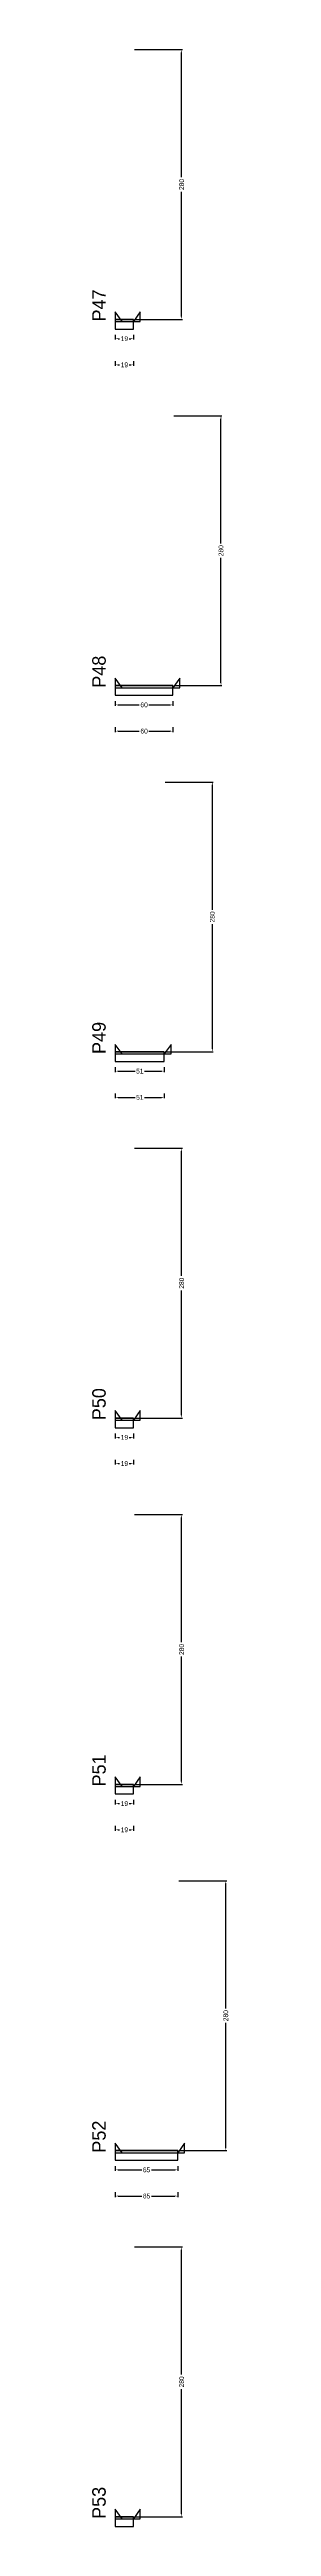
# Model space of a CAD drawing. Header units: centimetres. Extents: x -8500 to 4118, y -39526 to 295.
# Drawn here: x 3976 to 4118, y -19768 to -17198 of the extents above; entities that cross this region are included whole.
import ezdxf

# ---------------------------------------------------------------- set-up
doc = ezdxf.new("R2010")
doc.units = ezdxf.units.CM
for name, color, linetype in [('NOMENCLATURA', 7, 'Continuous'), ('SARR_2.2x10', 60, 'Continuous'), ('SARR_2.2x7', 40, 'Continuous')]:
    doc.layers.add(name, color=color, linetype=linetype)
doc.dimstyles.new('PAINEL-NOVA', dxfattribs={"dimtxt": 5, "dimasz": 3, "dimexe": 1, "dimexo": 1, "dimgap": 1, "dimtad": 1, "dimcen": 2.5, "dimazin": 3, "dimtfac": 1, "dimtmove": 0, "dimatfit": 3})

# ---------------------------------------------------------------- blocks, each defined once
blk = doc.blocks.new('_CLOSEDFILLED')
at = {"color": 0, "linetype": 'BYBLOCK'}
blk.add_solid([(-1, 0.16), (0, 0), (-1, -0.16)], dxfattribs=at)
blk = doc.blocks.new('*D1217')
for p, q in [((4000, -17493.8), (4000, -17498.8)), ((4003, -17497.8), (4004.5, -17497.8)), ((4014.5, -17497.8), (4016, -17497.8)), ((4019, -17493.8), (4019, -17498.8))]:
    blk.add_line(p, q)
at = {"layer": 'Defpoints'}
for p in [(4000, -17492.8), (4000, -17497.8), (4019, -17492.8)]:
    blk.add_point(p, dxfattribs=at)
at = {"layer": 'SARR_2.2x10', "xscale": 3, "yscale": 3, "rotation": 180}
blk.add_blockref('_CLOSEDFILLED', (4000, -17497.8), dxfattribs=at)
at = {"layer": 'SARR_2.2x10', "xscale": 3, "yscale": 3}
blk.add_blockref('_CLOSEDFILLED', (4019, -17497.8), dxfattribs=at)
at = {"layer": 'SARR_2.2x10', "insert": (4009.5, -17497.8), "char_height": 5, "attachment_point": 5}
blk.add_mtext('19', dxfattribs=at)
blk = doc.blocks.new('*D1218')
for p, q in [((4020, -17197.8), (4070, -17197.8)), ((4069, -17330.3), (4069, -17200.8)), ((4069, -17474.8), (4069, -17345.3)), ((4020, -17477.8), (4070, -17477.8))]:
    blk.add_line(p, q)
at = {"layer": 'Defpoints'}
for p in [(4019, -17197.8), (4019, -17477.8), (4069, -17477.8)]:
    blk.add_point(p, dxfattribs=at)
at = {"layer": 'SARR_2.2x10', "xscale": 3, "yscale": 3}
for p, rotation in [((4069, -17197.8), 90), ((4069, -17477.8), 270)]:
    blk.add_blockref('_CLOSEDFILLED', p, dxfattribs=dict(at, rotation=rotation))
at = {"layer": 'SARR_2.2x10', "insert": (4069, -17337.8), "char_height": 5, "attachment_point": 5, "rotation": 90}
blk.add_mtext('280', dxfattribs=at)
blk = doc.blocks.new('*D1219')
for p, q in [((4020, -17197.8), (4070, -17197.8)), ((4069, -17330.3), (4069, -17200.8)), ((4069, -17474.8), (4069, -17345.3)), ((4020, -17477.8), (4070, -17477.8))]:
    blk.add_line(p, q)
at = {"layer": 'Defpoints'}
for p in [(4019, -17197.8), (4019, -17477.8), (4069, -17477.8)]:
    blk.add_point(p, dxfattribs=at)
at = {"layer": 'SARR_2.2x10', "xscale": 3, "yscale": 3}
for p, rotation in [((4069, -17197.8), 90), ((4069, -17477.8), 270)]:
    blk.add_blockref('_CLOSEDFILLED', p, dxfattribs=dict(at, rotation=rotation))
at = {"layer": 'SARR_2.2x10', "insert": (4069, -17337.8), "char_height": 5, "attachment_point": 5, "rotation": 90}
blk.add_mtext('280', dxfattribs=at)
blk = doc.blocks.new('*D1220')
for p, q in [((4020, -17197.8), (4070, -17197.8)), ((4069, -17330.3), (4069, -17200.8)), ((4069, -17474.8), (4069, -17345.3)), ((4020, -17477.8), (4070, -17477.8))]:
    blk.add_line(p, q)
at = {"layer": 'Defpoints'}
for p in [(4019, -17197.8), (4019, -17477.8), (4069, -17477.8)]:
    blk.add_point(p, dxfattribs=at)
at = {"layer": 'SARR_2.2x10', "xscale": 3, "yscale": 3}
for p, rotation in [((4069, -17197.8), 90), ((4069, -17477.8), 270)]:
    blk.add_blockref('_CLOSEDFILLED', p, dxfattribs=dict(at, rotation=rotation))
at = {"layer": 'SARR_2.2x10', "insert": (4069, -17337.8), "char_height": 5, "attachment_point": 5, "rotation": 90}
blk.add_mtext('280', dxfattribs=at)
blk = doc.blocks.new('*D1221')
for p, q in [((4020, -17197.8), (4070, -17197.8)), ((4069, -17330.3), (4069, -17200.8)), ((4069, -17474.8), (4069, -17345.3)), ((4020, -17477.8), (4070, -17477.8))]:
    blk.add_line(p, q)
at = {"layer": 'Defpoints'}
for p in [(4019, -17197.8), (4019, -17477.8), (4069, -17477.8)]:
    blk.add_point(p, dxfattribs=at)
at = {"layer": 'SARR_2.2x10', "xscale": 3, "yscale": 3}
for p, rotation in [((4069, -17197.8), 90), ((4069, -17477.8), 270)]:
    blk.add_blockref('_CLOSEDFILLED', p, dxfattribs=dict(at, rotation=rotation))
at = {"layer": 'SARR_2.2x10', "insert": (4069, -17337.8), "char_height": 5, "attachment_point": 5, "rotation": 90}
blk.add_mtext('280', dxfattribs=at)
blk = doc.blocks.new('*D1222')
for p, q in [((4000, -17521), (4000, -17526)), ((4003, -17525), (4004.5, -17525)), ((4014.5, -17525), (4016, -17525)), ((4019, -17521), (4019, -17526))]:
    blk.add_line(p, q)
at = {"layer": 'Defpoints'}
for p in [(4000, -17520), (4000, -17525), (4019, -17520)]:
    blk.add_point(p, dxfattribs=at)
at = {"layer": 'SARR_2.2x10', "xscale": 3, "yscale": 3, "rotation": 180}
blk.add_blockref('_CLOSEDFILLED', (4000, -17525), dxfattribs=at)
at = {"layer": 'SARR_2.2x10', "xscale": 3, "yscale": 3}
blk.add_blockref('_CLOSEDFILLED', (4019, -17525), dxfattribs=at)
at = {"layer": 'SARR_2.2x10', "insert": (4009.5, -17525), "char_height": 5, "attachment_point": 5}
blk.add_mtext('19', dxfattribs=at)
blk = doc.blocks.new('GRA-E')
at = {"layer": 'SARR_2.2x7'}
blk.add_lwpolyline([(0, 0), (7, 0), (0, 10)], close=True, dxfattribs=at)
blk = doc.blocks.new('GRA-D')
at = {"layer": 'SARR_2.2x7'}
blk.add_lwpolyline([(0, 0), (7, 0), (7, 10)], close=True, dxfattribs=at)
blk = doc.blocks.new('*D1243')
for p, q in [((4000, -17873.8), (4000, -17878.8)), ((4003, -17877.8), (4025, -17877.8)), ((4035, -17877.8), (4057, -17877.8)), ((4060, -17873.8), (4060, -17878.8))]:
    blk.add_line(p, q)
at = {"layer": 'Defpoints'}
for p in [(4000, -17872.8), (4000, -17877.8), (4060, -17872.8)]:
    blk.add_point(p, dxfattribs=at)
at = {"layer": 'SARR_2.2x10', "xscale": 3, "yscale": 3, "rotation": 180}
blk.add_blockref('_CLOSEDFILLED', (4000, -17877.8), dxfattribs=at)
at = {"layer": 'SARR_2.2x10', "xscale": 3, "yscale": 3}
blk.add_blockref('_CLOSEDFILLED', (4060, -17877.8), dxfattribs=at)
at = {"layer": 'SARR_2.2x10', "insert": (4030, -17877.8), "char_height": 5, "attachment_point": 5}
blk.add_mtext('60', dxfattribs=at)
blk = doc.blocks.new('*D1244')
for p, q in [((4061, -17577.8), (4111, -17577.8)), ((4110, -17710.3), (4110, -17580.8)), ((4110, -17854.8), (4110, -17725.3)), ((4061, -17857.8), (4111, -17857.8))]:
    blk.add_line(p, q)
at = {"layer": 'Defpoints'}
for p in [(4060, -17577.8), (4060, -17857.8), (4110, -17857.8)]:
    blk.add_point(p, dxfattribs=at)
at = {"layer": 'SARR_2.2x10', "xscale": 3, "yscale": 3}
for p, rotation in [((4110, -17577.8), 90), ((4110, -17857.8), 270)]:
    blk.add_blockref('_CLOSEDFILLED', p, dxfattribs=dict(at, rotation=rotation))
at = {"layer": 'SARR_2.2x10', "insert": (4110, -17717.8), "char_height": 5, "attachment_point": 5, "rotation": 90}
blk.add_mtext('280', dxfattribs=at)
blk = doc.blocks.new('*D1245')
for p, q in [((4061, -17577.8), (4111, -17577.8)), ((4110, -17710.3), (4110, -17580.8)), ((4110, -17854.8), (4110, -17725.3)), ((4061, -17857.8), (4111, -17857.8))]:
    blk.add_line(p, q)
at = {"layer": 'Defpoints'}
for p in [(4060, -17577.8), (4060, -17857.8), (4110, -17857.8)]:
    blk.add_point(p, dxfattribs=at)
at = {"layer": 'SARR_2.2x10', "xscale": 3, "yscale": 3}
for p, rotation in [((4110, -17577.8), 90), ((4110, -17857.8), 270)]:
    blk.add_blockref('_CLOSEDFILLED', p, dxfattribs=dict(at, rotation=rotation))
at = {"layer": 'SARR_2.2x10', "insert": (4110, -17717.8), "char_height": 5, "attachment_point": 5, "rotation": 90}
blk.add_mtext('280', dxfattribs=at)
blk = doc.blocks.new('*D1246')
for p, q in [((4061, -17577.8), (4111, -17577.8)), ((4110, -17710.3), (4110, -17580.8)), ((4110, -17854.8), (4110, -17725.3)), ((4061, -17857.8), (4111, -17857.8))]:
    blk.add_line(p, q)
at = {"layer": 'Defpoints'}
for p in [(4060, -17577.8), (4060, -17857.8), (4110, -17857.8)]:
    blk.add_point(p, dxfattribs=at)
at = {"layer": 'SARR_2.2x10', "xscale": 3, "yscale": 3}
for p, rotation in [((4110, -17577.8), 90), ((4110, -17857.8), 270)]:
    blk.add_blockref('_CLOSEDFILLED', p, dxfattribs=dict(at, rotation=rotation))
at = {"layer": 'SARR_2.2x10', "insert": (4110, -17717.8), "char_height": 5, "attachment_point": 5, "rotation": 90}
blk.add_mtext('280', dxfattribs=at)
blk = doc.blocks.new('*D1247')
for p, q in [((4061, -17577.8), (4111, -17577.8)), ((4110, -17710.3), (4110, -17580.8)), ((4110, -17854.8), (4110, -17725.3)), ((4061, -17857.8), (4111, -17857.8))]:
    blk.add_line(p, q)
at = {"layer": 'Defpoints'}
for p in [(4060, -17577.8), (4060, -17857.8), (4110, -17857.8)]:
    blk.add_point(p, dxfattribs=at)
at = {"layer": 'SARR_2.2x10', "xscale": 3, "yscale": 3}
for p, rotation in [((4110, -17577.8), 90), ((4110, -17857.8), 270)]:
    blk.add_blockref('_CLOSEDFILLED', p, dxfattribs=dict(at, rotation=rotation))
at = {"layer": 'SARR_2.2x10', "insert": (4110, -17717.8), "char_height": 5, "attachment_point": 5, "rotation": 90}
blk.add_mtext('280', dxfattribs=at)
blk = doc.blocks.new('*D1248')
for p, q in [((4000, -17901), (4000, -17906)), ((4003, -17905), (4025, -17905)), ((4035, -17905), (4057, -17905)), ((4060, -17901), (4060, -17906))]:
    blk.add_line(p, q)
at = {"layer": 'Defpoints'}
for p in [(4000, -17900), (4000, -17905), (4060, -17900)]:
    blk.add_point(p, dxfattribs=at)
at = {"layer": 'SARR_2.2x10', "xscale": 3, "yscale": 3, "rotation": 180}
blk.add_blockref('_CLOSEDFILLED', (4000, -17905), dxfattribs=at)
at = {"layer": 'SARR_2.2x10', "xscale": 3, "yscale": 3}
blk.add_blockref('_CLOSEDFILLED', (4060, -17905), dxfattribs=at)
at = {"layer": 'SARR_2.2x10', "insert": (4030, -17905), "char_height": 5, "attachment_point": 5}
blk.add_mtext('60', dxfattribs=at)
blk = doc.blocks.new('*D1269')
for p, q in [((4000, -18253.8), (4000, -18258.8)), ((4003, -18257.8), (4020.5, -18257.8)), ((4030.5, -18257.8), (4048, -18257.8)), ((4051, -18253.8), (4051, -18258.8))]:
    blk.add_line(p, q)
at = {"layer": 'Defpoints'}
for p in [(4000, -18252.8), (4000, -18257.8), (4051, -18252.8)]:
    blk.add_point(p, dxfattribs=at)
at = {"layer": 'SARR_2.2x10', "xscale": 3, "yscale": 3, "rotation": 180}
blk.add_blockref('_CLOSEDFILLED', (4000, -18257.8), dxfattribs=at)
at = {"layer": 'SARR_2.2x10', "xscale": 3, "yscale": 3}
blk.add_blockref('_CLOSEDFILLED', (4051, -18257.8), dxfattribs=at)
at = {"layer": 'SARR_2.2x10', "insert": (4025.5, -18257.8), "char_height": 5, "attachment_point": 5}
blk.add_mtext('51', dxfattribs=at)
blk = doc.blocks.new('*D1270')
for p, q in [((4052, -17957.8), (4102, -17957.8)), ((4101, -18090.3), (4101, -17960.8)), ((4101, -18234.8), (4101, -18105.3)), ((4052, -18237.8), (4102, -18237.8))]:
    blk.add_line(p, q)
at = {"layer": 'Defpoints'}
for p in [(4051, -17957.8), (4051, -18237.8), (4101, -18237.8)]:
    blk.add_point(p, dxfattribs=at)
at = {"layer": 'SARR_2.2x10', "xscale": 3, "yscale": 3}
for p, rotation in [((4101, -17957.8), 90), ((4101, -18237.8), 270)]:
    blk.add_blockref('_CLOSEDFILLED', p, dxfattribs=dict(at, rotation=rotation))
at = {"layer": 'SARR_2.2x10', "insert": (4101, -18097.8), "char_height": 5, "attachment_point": 5, "rotation": 90}
blk.add_mtext('280', dxfattribs=at)
blk = doc.blocks.new('*D1271')
for p, q in [((4052, -17957.8), (4102, -17957.8)), ((4101, -18090.3), (4101, -17960.8)), ((4101, -18234.8), (4101, -18105.3)), ((4052, -18237.8), (4102, -18237.8))]:
    blk.add_line(p, q)
at = {"layer": 'Defpoints'}
for p in [(4051, -17957.8), (4051, -18237.8), (4101, -18237.8)]:
    blk.add_point(p, dxfattribs=at)
at = {"layer": 'SARR_2.2x10', "xscale": 3, "yscale": 3}
for p, rotation in [((4101, -17957.8), 90), ((4101, -18237.8), 270)]:
    blk.add_blockref('_CLOSEDFILLED', p, dxfattribs=dict(at, rotation=rotation))
at = {"layer": 'SARR_2.2x10', "insert": (4101, -18097.8), "char_height": 5, "attachment_point": 5, "rotation": 90}
blk.add_mtext('280', dxfattribs=at)
blk = doc.blocks.new('*D1272')
for p, q in [((4052, -17957.8), (4102, -17957.8)), ((4101, -18090.3), (4101, -17960.8)), ((4101, -18234.8), (4101, -18105.3)), ((4052, -18237.8), (4102, -18237.8))]:
    blk.add_line(p, q)
at = {"layer": 'Defpoints'}
for p in [(4051, -17957.8), (4051, -18237.8), (4101, -18237.8)]:
    blk.add_point(p, dxfattribs=at)
at = {"layer": 'SARR_2.2x10', "xscale": 3, "yscale": 3}
for p, rotation in [((4101, -17957.8), 90), ((4101, -18237.8), 270)]:
    blk.add_blockref('_CLOSEDFILLED', p, dxfattribs=dict(at, rotation=rotation))
at = {"layer": 'SARR_2.2x10', "insert": (4101, -18097.8), "char_height": 5, "attachment_point": 5, "rotation": 90}
blk.add_mtext('280', dxfattribs=at)
blk = doc.blocks.new('*D1273')
for p, q in [((4052, -17957.8), (4102, -17957.8)), ((4101, -18090.3), (4101, -17960.8)), ((4101, -18234.8), (4101, -18105.3)), ((4052, -18237.8), (4102, -18237.8))]:
    blk.add_line(p, q)
at = {"layer": 'Defpoints'}
for p in [(4051, -17957.8), (4051, -18237.8), (4101, -18237.8)]:
    blk.add_point(p, dxfattribs=at)
at = {"layer": 'SARR_2.2x10', "xscale": 3, "yscale": 3}
for p, rotation in [((4101, -17957.8), 90), ((4101, -18237.8), 270)]:
    blk.add_blockref('_CLOSEDFILLED', p, dxfattribs=dict(at, rotation=rotation))
at = {"layer": 'SARR_2.2x10', "insert": (4101, -18097.8), "char_height": 5, "attachment_point": 5, "rotation": 90}
blk.add_mtext('280', dxfattribs=at)
blk = doc.blocks.new('*D1274')
for p, q in [((4000, -18281), (4000, -18286)), ((4003, -18285), (4020.5, -18285)), ((4030.5, -18285), (4048, -18285)), ((4051, -18281), (4051, -18286))]:
    blk.add_line(p, q)
at = {"layer": 'Defpoints'}
for p in [(4000, -18280), (4000, -18285), (4051, -18280)]:
    blk.add_point(p, dxfattribs=at)
at = {"layer": 'SARR_2.2x10', "xscale": 3, "yscale": 3, "rotation": 180}
blk.add_blockref('_CLOSEDFILLED', (4000, -18285), dxfattribs=at)
at = {"layer": 'SARR_2.2x10', "xscale": 3, "yscale": 3}
blk.add_blockref('_CLOSEDFILLED', (4051, -18285), dxfattribs=at)
at = {"layer": 'SARR_2.2x10', "insert": (4025.5, -18285), "char_height": 5, "attachment_point": 5}
blk.add_mtext('51', dxfattribs=at)
blk = doc.blocks.new('*D1295')
for p, q in [((4000, -18633.8), (4000, -18638.8)), ((4003, -18637.8), (4004.5, -18637.8)), ((4014.5, -18637.8), (4016, -18637.8)), ((4019, -18633.8), (4019, -18638.8))]:
    blk.add_line(p, q)
at = {"layer": 'Defpoints'}
for p in [(4000, -18632.8), (4000, -18637.8), (4019, -18632.8)]:
    blk.add_point(p, dxfattribs=at)
at = {"layer": 'SARR_2.2x10', "xscale": 3, "yscale": 3, "rotation": 180}
blk.add_blockref('_CLOSEDFILLED', (4000, -18637.8), dxfattribs=at)
at = {"layer": 'SARR_2.2x10', "xscale": 3, "yscale": 3}
blk.add_blockref('_CLOSEDFILLED', (4019, -18637.8), dxfattribs=at)
at = {"layer": 'SARR_2.2x10', "insert": (4009.5, -18637.8), "char_height": 5, "attachment_point": 5}
blk.add_mtext('19', dxfattribs=at)
blk = doc.blocks.new('*D1296')
for p, q in [((4020, -18337.8), (4070, -18337.8)), ((4069, -18470.3), (4069, -18340.8)), ((4069, -18614.8), (4069, -18485.3)), ((4020, -18617.8), (4070, -18617.8))]:
    blk.add_line(p, q)
at = {"layer": 'Defpoints'}
for p in [(4019, -18337.8), (4019, -18617.8), (4069, -18617.8)]:
    blk.add_point(p, dxfattribs=at)
at = {"layer": 'SARR_2.2x10', "xscale": 3, "yscale": 3}
for p, rotation in [((4069, -18337.8), 90), ((4069, -18617.8), 270)]:
    blk.add_blockref('_CLOSEDFILLED', p, dxfattribs=dict(at, rotation=rotation))
at = {"layer": 'SARR_2.2x10', "insert": (4069, -18477.8), "char_height": 5, "attachment_point": 5, "rotation": 90}
blk.add_mtext('280', dxfattribs=at)
blk = doc.blocks.new('*D1297')
for p, q in [((4020, -18337.8), (4070, -18337.8)), ((4069, -18470.3), (4069, -18340.8)), ((4069, -18614.8), (4069, -18485.3)), ((4020, -18617.8), (4070, -18617.8))]:
    blk.add_line(p, q)
at = {"layer": 'Defpoints'}
for p in [(4019, -18337.8), (4019, -18617.8), (4069, -18617.8)]:
    blk.add_point(p, dxfattribs=at)
at = {"layer": 'SARR_2.2x10', "xscale": 3, "yscale": 3}
for p, rotation in [((4069, -18337.8), 90), ((4069, -18617.8), 270)]:
    blk.add_blockref('_CLOSEDFILLED', p, dxfattribs=dict(at, rotation=rotation))
at = {"layer": 'SARR_2.2x10', "insert": (4069, -18477.8), "char_height": 5, "attachment_point": 5, "rotation": 90}
blk.add_mtext('280', dxfattribs=at)
blk = doc.blocks.new('*D1298')
for p, q in [((4020, -18337.8), (4070, -18337.8)), ((4069, -18470.3), (4069, -18340.8)), ((4069, -18614.8), (4069, -18485.3)), ((4020, -18617.8), (4070, -18617.8))]:
    blk.add_line(p, q)
at = {"layer": 'Defpoints'}
for p in [(4019, -18337.8), (4019, -18617.8), (4069, -18617.8)]:
    blk.add_point(p, dxfattribs=at)
at = {"layer": 'SARR_2.2x10', "xscale": 3, "yscale": 3}
for p, rotation in [((4069, -18337.8), 90), ((4069, -18617.8), 270)]:
    blk.add_blockref('_CLOSEDFILLED', p, dxfattribs=dict(at, rotation=rotation))
at = {"layer": 'SARR_2.2x10', "insert": (4069, -18477.8), "char_height": 5, "attachment_point": 5, "rotation": 90}
blk.add_mtext('280', dxfattribs=at)
blk = doc.blocks.new('*D1299')
for p, q in [((4020, -18337.8), (4070, -18337.8)), ((4069, -18470.3), (4069, -18340.8)), ((4069, -18614.8), (4069, -18485.3)), ((4020, -18617.8), (4070, -18617.8))]:
    blk.add_line(p, q)
at = {"layer": 'Defpoints'}
for p in [(4019, -18337.8), (4019, -18617.8), (4069, -18617.8)]:
    blk.add_point(p, dxfattribs=at)
at = {"layer": 'SARR_2.2x10', "xscale": 3, "yscale": 3}
for p, rotation in [((4069, -18337.8), 90), ((4069, -18617.8), 270)]:
    blk.add_blockref('_CLOSEDFILLED', p, dxfattribs=dict(at, rotation=rotation))
at = {"layer": 'SARR_2.2x10', "insert": (4069, -18477.8), "char_height": 5, "attachment_point": 5, "rotation": 90}
blk.add_mtext('280', dxfattribs=at)
blk = doc.blocks.new('*D1300')
for p, q in [((4000, -18661), (4000, -18666)), ((4003, -18665), (4004.5, -18665)), ((4014.5, -18665), (4016, -18665)), ((4019, -18661), (4019, -18666))]:
    blk.add_line(p, q)
at = {"layer": 'Defpoints'}
for p in [(4000, -18660), (4000, -18665), (4019, -18660)]:
    blk.add_point(p, dxfattribs=at)
at = {"layer": 'SARR_2.2x10', "xscale": 3, "yscale": 3, "rotation": 180}
blk.add_blockref('_CLOSEDFILLED', (4000, -18665), dxfattribs=at)
at = {"layer": 'SARR_2.2x10', "xscale": 3, "yscale": 3}
blk.add_blockref('_CLOSEDFILLED', (4019, -18665), dxfattribs=at)
at = {"layer": 'SARR_2.2x10', "insert": (4009.5, -18665), "char_height": 5, "attachment_point": 5}
blk.add_mtext('19', dxfattribs=at)
blk = doc.blocks.new('*D1321')
for p, q in [((4000, -19013.8), (4000, -19018.8)), ((4003, -19017.8), (4004.5, -19017.8)), ((4014.5, -19017.8), (4016, -19017.8)), ((4019, -19013.8), (4019, -19018.8))]:
    blk.add_line(p, q)
at = {"layer": 'Defpoints'}
for p in [(4000, -19012.8), (4000, -19017.8), (4019, -19012.8)]:
    blk.add_point(p, dxfattribs=at)
at = {"layer": 'SARR_2.2x10', "xscale": 3, "yscale": 3, "rotation": 180}
blk.add_blockref('_CLOSEDFILLED', (4000, -19017.8), dxfattribs=at)
at = {"layer": 'SARR_2.2x10', "xscale": 3, "yscale": 3}
blk.add_blockref('_CLOSEDFILLED', (4019, -19017.8), dxfattribs=at)
at = {"layer": 'SARR_2.2x10', "insert": (4009.5, -19017.8), "char_height": 5, "attachment_point": 5}
blk.add_mtext('19', dxfattribs=at)
blk = doc.blocks.new('*D1322')
for p, q in [((4020, -18717.8), (4070, -18717.8)), ((4069, -18850.3), (4069, -18720.8)), ((4069, -18994.8), (4069, -18865.3)), ((4020, -18997.8), (4070, -18997.8))]:
    blk.add_line(p, q)
at = {"layer": 'Defpoints'}
for p in [(4019, -18717.8), (4019, -18997.8), (4069, -18997.8)]:
    blk.add_point(p, dxfattribs=at)
at = {"layer": 'SARR_2.2x10', "xscale": 3, "yscale": 3}
for p, rotation in [((4069, -18717.8), 90), ((4069, -18997.8), 270)]:
    blk.add_blockref('_CLOSEDFILLED', p, dxfattribs=dict(at, rotation=rotation))
at = {"layer": 'SARR_2.2x10', "insert": (4069, -18857.8), "char_height": 5, "attachment_point": 5, "rotation": 90}
blk.add_mtext('280', dxfattribs=at)
blk = doc.blocks.new('*D1323')
for p, q in [((4020, -18717.8), (4070, -18717.8)), ((4069, -18850.3), (4069, -18720.8)), ((4069, -18994.8), (4069, -18865.3)), ((4020, -18997.8), (4070, -18997.8))]:
    blk.add_line(p, q)
at = {"layer": 'Defpoints'}
for p in [(4019, -18717.8), (4019, -18997.8), (4069, -18997.8)]:
    blk.add_point(p, dxfattribs=at)
at = {"layer": 'SARR_2.2x10', "xscale": 3, "yscale": 3}
for p, rotation in [((4069, -18717.8), 90), ((4069, -18997.8), 270)]:
    blk.add_blockref('_CLOSEDFILLED', p, dxfattribs=dict(at, rotation=rotation))
at = {"layer": 'SARR_2.2x10', "insert": (4069, -18857.8), "char_height": 5, "attachment_point": 5, "rotation": 90}
blk.add_mtext('280', dxfattribs=at)
blk = doc.blocks.new('*D1324')
for p, q in [((4020, -18717.8), (4070, -18717.8)), ((4069, -18850.3), (4069, -18720.8)), ((4069, -18994.8), (4069, -18865.3)), ((4020, -18997.8), (4070, -18997.8))]:
    blk.add_line(p, q)
at = {"layer": 'Defpoints'}
for p in [(4019, -18717.8), (4019, -18997.8), (4069, -18997.8)]:
    blk.add_point(p, dxfattribs=at)
at = {"layer": 'SARR_2.2x10', "xscale": 3, "yscale": 3}
for p, rotation in [((4069, -18717.8), 90), ((4069, -18997.8), 270)]:
    blk.add_blockref('_CLOSEDFILLED', p, dxfattribs=dict(at, rotation=rotation))
at = {"layer": 'SARR_2.2x10', "insert": (4069, -18857.8), "char_height": 5, "attachment_point": 5, "rotation": 90}
blk.add_mtext('280', dxfattribs=at)
blk = doc.blocks.new('*D1325')
for p, q in [((4020, -18717.8), (4070, -18717.8)), ((4069, -18850.3), (4069, -18720.8)), ((4069, -18994.8), (4069, -18865.3)), ((4020, -18997.8), (4070, -18997.8))]:
    blk.add_line(p, q)
at = {"layer": 'Defpoints'}
for p in [(4019, -18717.8), (4019, -18997.8), (4069, -18997.8)]:
    blk.add_point(p, dxfattribs=at)
at = {"layer": 'SARR_2.2x10', "xscale": 3, "yscale": 3}
for p, rotation in [((4069, -18717.8), 90), ((4069, -18997.8), 270)]:
    blk.add_blockref('_CLOSEDFILLED', p, dxfattribs=dict(at, rotation=rotation))
at = {"layer": 'SARR_2.2x10', "insert": (4069, -18857.8), "char_height": 5, "attachment_point": 5, "rotation": 90}
blk.add_mtext('280', dxfattribs=at)
blk = doc.blocks.new('*D1326')
for p, q in [((4000, -19041), (4000, -19046)), ((4019, -19041), (4019, -19046)), ((4003, -19045), (4004.5, -19045)), ((4014.5, -19045), (4016, -19045))]:
    blk.add_line(p, q)
at = {"layer": 'Defpoints'}
for p in [(4000, -19040), (4019, -19040), (4000, -19045)]:
    blk.add_point(p, dxfattribs=at)
at = {"layer": 'SARR_2.2x10', "xscale": 3, "yscale": 3, "rotation": 180}
blk.add_blockref('_CLOSEDFILLED', (4000, -19045), dxfattribs=at)
at = {"layer": 'SARR_2.2x10', "xscale": 3, "yscale": 3}
blk.add_blockref('_CLOSEDFILLED', (4019, -19045), dxfattribs=at)
at = {"layer": 'SARR_2.2x10', "insert": (4009.5, -19045), "char_height": 5, "attachment_point": 5}
blk.add_mtext('19', dxfattribs=at)
blk = doc.blocks.new('*D1347')
for p, q in [((4000, -19393.8), (4000, -19398.8)), ((4003, -19397.8), (4027.5, -19397.8)), ((4037.5, -19397.8), (4062, -19397.8)), ((4065, -19393.8), (4065, -19398.8))]:
    blk.add_line(p, q)
at = {"layer": 'Defpoints'}
for p in [(4000, -19392.8), (4000, -19397.8), (4065, -19392.8)]:
    blk.add_point(p, dxfattribs=at)
at = {"layer": 'SARR_2.2x10', "xscale": 3, "yscale": 3, "rotation": 180}
blk.add_blockref('_CLOSEDFILLED', (4000, -19397.8), dxfattribs=at)
at = {"layer": 'SARR_2.2x10', "xscale": 3, "yscale": 3}
blk.add_blockref('_CLOSEDFILLED', (4065, -19397.8), dxfattribs=at)
at = {"layer": 'SARR_2.2x10', "insert": (4032.5, -19397.8), "char_height": 5, "attachment_point": 5}
blk.add_mtext('65', dxfattribs=at)
blk = doc.blocks.new('*D1348')
for p, q in [((4066, -19097.8), (4116, -19097.8)), ((4115, -19230.3), (4115, -19100.8)), ((4115, -19374.8), (4115, -19245.3)), ((4066, -19377.8), (4116, -19377.8))]:
    blk.add_line(p, q)
at = {"layer": 'Defpoints'}
for p in [(4065, -19097.8), (4065, -19377.8), (4115, -19377.8)]:
    blk.add_point(p, dxfattribs=at)
at = {"layer": 'SARR_2.2x10', "xscale": 3, "yscale": 3}
for p, rotation in [((4115, -19097.8), 90), ((4115, -19377.8), 270)]:
    blk.add_blockref('_CLOSEDFILLED', p, dxfattribs=dict(at, rotation=rotation))
at = {"layer": 'SARR_2.2x10', "insert": (4115, -19237.8), "char_height": 5, "attachment_point": 5, "rotation": 90}
blk.add_mtext('280', dxfattribs=at)
blk = doc.blocks.new('*D1349')
for p, q in [((4066, -19097.8), (4116, -19097.8)), ((4115, -19230.3), (4115, -19100.8)), ((4115, -19374.8), (4115, -19245.3)), ((4066, -19377.8), (4116, -19377.8))]:
    blk.add_line(p, q)
at = {"layer": 'Defpoints'}
for p in [(4065, -19097.8), (4065, -19377.8), (4115, -19377.8)]:
    blk.add_point(p, dxfattribs=at)
at = {"layer": 'SARR_2.2x10', "xscale": 3, "yscale": 3}
for p, rotation in [((4115, -19097.8), 90), ((4115, -19377.8), 270)]:
    blk.add_blockref('_CLOSEDFILLED', p, dxfattribs=dict(at, rotation=rotation))
at = {"layer": 'SARR_2.2x10', "insert": (4115, -19237.8), "char_height": 5, "attachment_point": 5, "rotation": 90}
blk.add_mtext('280', dxfattribs=at)
blk = doc.blocks.new('*D1350')
for p, q in [((4066, -19097.8), (4116, -19097.8)), ((4115, -19230.3), (4115, -19100.8)), ((4115, -19374.8), (4115, -19245.3)), ((4066, -19377.8), (4116, -19377.8))]:
    blk.add_line(p, q)
at = {"layer": 'Defpoints'}
for p in [(4065, -19097.8), (4065, -19377.8), (4115, -19377.8)]:
    blk.add_point(p, dxfattribs=at)
at = {"layer": 'SARR_2.2x10', "xscale": 3, "yscale": 3}
for p, rotation in [((4115, -19097.8), 90), ((4115, -19377.8), 270)]:
    blk.add_blockref('_CLOSEDFILLED', p, dxfattribs=dict(at, rotation=rotation))
at = {"layer": 'SARR_2.2x10', "insert": (4115, -19237.8), "char_height": 5, "attachment_point": 5, "rotation": 90}
blk.add_mtext('280', dxfattribs=at)
blk = doc.blocks.new('*D1351')
for p, q in [((4066, -19097.8), (4116, -19097.8)), ((4115, -19230.3), (4115, -19100.8)), ((4115, -19374.8), (4115, -19245.3)), ((4066, -19377.8), (4116, -19377.8))]:
    blk.add_line(p, q)
at = {"layer": 'Defpoints'}
for p in [(4065, -19097.8), (4065, -19377.8), (4115, -19377.8)]:
    blk.add_point(p, dxfattribs=at)
at = {"layer": 'SARR_2.2x10', "xscale": 3, "yscale": 3}
for p, rotation in [((4115, -19097.8), 90), ((4115, -19377.8), 270)]:
    blk.add_blockref('_CLOSEDFILLED', p, dxfattribs=dict(at, rotation=rotation))
at = {"layer": 'SARR_2.2x10', "insert": (4115, -19237.8), "char_height": 5, "attachment_point": 5, "rotation": 90}
blk.add_mtext('280', dxfattribs=at)
blk = doc.blocks.new('*D1352')
for p, q in [((4000, -19421), (4000, -19426)), ((4003, -19425), (4027.5, -19425)), ((4037.5, -19425), (4062, -19425)), ((4065, -19421), (4065, -19426))]:
    blk.add_line(p, q)
at = {"layer": 'Defpoints'}
for p in [(4000, -19420), (4000, -19425), (4065, -19420)]:
    blk.add_point(p, dxfattribs=at)
at = {"layer": 'SARR_2.2x10', "xscale": 3, "yscale": 3, "rotation": 180}
blk.add_blockref('_CLOSEDFILLED', (4000, -19425), dxfattribs=at)
at = {"layer": 'SARR_2.2x10', "xscale": 3, "yscale": 3}
blk.add_blockref('_CLOSEDFILLED', (4065, -19425), dxfattribs=at)
at = {"layer": 'SARR_2.2x10', "insert": (4032.5, -19425), "char_height": 5, "attachment_point": 5}
blk.add_mtext('65', dxfattribs=at)
blk = doc.blocks.new('*D1374')
for p, q in [((4020, -19477.8), (4070, -19477.8)), ((4069, -19610.3), (4069, -19480.8)), ((4069, -19754.8), (4069, -19625.3)), ((4020, -19757.8), (4070, -19757.8))]:
    blk.add_line(p, q)
at = {"layer": 'Defpoints'}
for p in [(4019, -19477.8), (4019, -19757.8), (4069, -19757.8)]:
    blk.add_point(p, dxfattribs=at)
at = {"layer": 'SARR_2.2x10', "xscale": 3, "yscale": 3}
for p, rotation in [((4069, -19477.8), 90), ((4069, -19757.8), 270)]:
    blk.add_blockref('_CLOSEDFILLED', p, dxfattribs=dict(at, rotation=rotation))
at = {"layer": 'SARR_2.2x10', "insert": (4069, -19617.8), "char_height": 5, "attachment_point": 5, "rotation": 90}
blk.add_mtext('280', dxfattribs=at)
blk = doc.blocks.new('*D1375')
for p, q in [((4020, -19477.8), (4070, -19477.8)), ((4069, -19610.3), (4069, -19480.8)), ((4069, -19754.8), (4069, -19625.3)), ((4020, -19757.8), (4070, -19757.8))]:
    blk.add_line(p, q)
at = {"layer": 'Defpoints'}
for p in [(4019, -19477.8), (4019, -19757.8), (4069, -19757.8)]:
    blk.add_point(p, dxfattribs=at)
at = {"layer": 'SARR_2.2x10', "xscale": 3, "yscale": 3}
for p, rotation in [((4069, -19477.8), 90), ((4069, -19757.8), 270)]:
    blk.add_blockref('_CLOSEDFILLED', p, dxfattribs=dict(at, rotation=rotation))
at = {"layer": 'SARR_2.2x10', "insert": (4069, -19617.8), "char_height": 5, "attachment_point": 5, "rotation": 90}
blk.add_mtext('280', dxfattribs=at)
blk = doc.blocks.new('*D1376')
for p, q in [((4020, -19477.8), (4070, -19477.8)), ((4069, -19610.3), (4069, -19480.8)), ((4069, -19754.8), (4069, -19625.3)), ((4020, -19757.8), (4070, -19757.8))]:
    blk.add_line(p, q)
at = {"layer": 'Defpoints'}
for p in [(4019, -19477.8), (4019, -19757.8), (4069, -19757.8)]:
    blk.add_point(p, dxfattribs=at)
at = {"layer": 'SARR_2.2x10', "xscale": 3, "yscale": 3}
for p, rotation in [((4069, -19477.8), 90), ((4069, -19757.8), 270)]:
    blk.add_blockref('_CLOSEDFILLED', p, dxfattribs=dict(at, rotation=rotation))
at = {"layer": 'SARR_2.2x10', "insert": (4069, -19617.8), "char_height": 5, "attachment_point": 5, "rotation": 90}
blk.add_mtext('280', dxfattribs=at)
blk = doc.blocks.new('*D1377')
for p, q in [((4020, -19477.8), (4070, -19477.8)), ((4069, -19610.3), (4069, -19480.8)), ((4069, -19754.8), (4069, -19625.3)), ((4020, -19757.8), (4070, -19757.8))]:
    blk.add_line(p, q)
at = {"layer": 'Defpoints'}
for p in [(4019, -19477.8), (4019, -19757.8), (4069, -19757.8)]:
    blk.add_point(p, dxfattribs=at)
at = {"layer": 'SARR_2.2x10', "xscale": 3, "yscale": 3}
for p, rotation in [((4069, -19477.8), 90), ((4069, -19757.8), 270)]:
    blk.add_blockref('_CLOSEDFILLED', p, dxfattribs=dict(at, rotation=rotation))
at = {"layer": 'SARR_2.2x10', "insert": (4069, -19617.8), "char_height": 5, "attachment_point": 5, "rotation": 90}
blk.add_mtext('280', dxfattribs=at)

msp = doc.modelspace()

# ---------------------------------------------------------------- linework, layer by layer
at = {"layer": 'SARR_2.2x10'}
for p, q in [((4019, -17477.8), (4000, -17477.8)), ((4000, -17477.8), (4000, -17487.8)), ((4000, -17487.8), (4019, -17487.8)), ((4019, -17487.8), (4019, -17477.8)), ((4060, -17857.8), (4000, -17857.8)), ((4000, -17857.8), (4000, -17867.8)), ((4060, -17867.8), (4060, -17857.8)), ((4000, -17867.8), (4060, -17867.8)), ((4051, -18237.8), (4000, -18237.8)), ((4000, -18237.8), (4000, -18247.8)), ((4051, -18247.8), (4051, -18237.8)), ((4000, -18247.8), (4051, -18247.8)), ((4019, -18617.8), (4000, -18617.8)), ((4000, -18617.8), (4000, -18627.8)), ((4000, -18627.8), (4019, -18627.8)), ((4019, -18627.8), (4019, -18617.8)), ((4019, -18997.8), (4000, -18997.8)), ((4000, -18997.8), (4000, -19007.8)), ((4000, -19007.8), (4019, -19007.8)), ((4019, -19007.8), (4019, -18997.8)), ((4065, -19377.8), (4000, -19377.8)), ((4000, -19377.8), (4000, -19387.8)), ((4065, -19387.8), (4065, -19377.8)), ((4000, -19387.8), (4065, -19387.8)), ((4019, -19757.8), (4000, -19757.8)), ((4000, -19757.8), (4000, -19767.8)), ((4019, -19767.8), (4019, -19757.8)), ((4000, -19767.8), (4019, -19767.8))]:
    msp.add_line(p, q, dxfattribs=at)
at = {"layer": 'SARR_2.2x7'}
for p, q in [((4019, -17477.8), (4000, -17477.8)), ((4000, -17477.8), (4000, -17480)), ((4000, -17477.8), (4007, -17477.8)), ((4000, -17477.8), (4007, -17477.8)), ((4000, -17477.8), (4007, -17477.8)), ((4000, -17477.8), (4007, -17477.8)), ((4000, -17480), (4019, -17480)), ((4007, -17477.8), (4019, -17477.8)), ((4007, -17477.8), (4019, -17477.8)), ((4007, -17477.8), (4019, -17477.8)), ((4007, -17477.8), (4019, -17477.8)), ((4019, -17480), (4019, -17477.8)), ((4060, -17857.8), (4000, -17857.8)), ((4000, -17857.8), (4000, -17860)), ((4000, -17857.8), (4007, -17857.8)), ((4000, -17857.8), (4007, -17857.8)), ((4000, -17857.8), (4007, -17857.8)), ((4000, -17857.8), (4007, -17857.8)), ((4000, -17860), (4060, -17860)), ((4007, -17857.8), (4060, -17857.8)), ((4007, -17857.8), (4060, -17857.8)), ((4007, -17857.8), (4060, -17857.8)), ((4007, -17857.8), (4060, -17857.8)), ((4060, -17860), (4060, -17857.8)), ((4051, -18237.8), (4000, -18237.8)), ((4000, -18237.8), (4000, -18240)), ((4000, -18237.8), (4007, -18237.8)), ((4000, -18237.8), (4007, -18237.8)), ((4000, -18237.8), (4007, -18237.8)), ((4000, -18237.8), (4007, -18237.8)), ((4000, -18240), (4051, -18240)), ((4007, -18237.8), (4051, -18237.8)), ((4007, -18237.8), (4051, -18237.8)), ((4007, -18237.8), (4051, -18237.8)), ((4007, -18237.8), (4051, -18237.8)), ((4051, -18240), (4051, -18237.8)), ((4019, -18617.8), (4000, -18617.8)), ((4000, -18617.8), (4000, -18620)), ((4000, -18617.8), (4007, -18617.8)), ((4000, -18617.8), (4007, -18617.8)), ((4000, -18617.8), (4007, -18617.8)), ((4000, -18617.8), (4007, -18617.8)), ((4000, -18620), (4019, -18620)), ((4007, -18617.8), (4019, -18617.8)), ((4007, -18617.8), (4019, -18617.8)), ((4007, -18617.8), (4019, -18617.8)), ((4007, -18617.8), (4019, -18617.8)), ((4019, -18620), (4019, -18617.8)), ((4019, -18997.8), (4000, -18997.8)), ((4000, -18997.8), (4000, -19000)), ((4000, -18997.8), (4007, -18997.8)), ((4000, -18997.8), (4007, -18997.8)), ((4000, -18997.8), (4007, -18997.8)), ((4000, -18997.8), (4007, -18997.8)), ((4000, -19000), (4019, -19000)), ((4007, -18997.8), (4019, -18997.8)), ((4007, -18997.8), (4019, -18997.8)), ((4007, -18997.8), (4019, -18997.8)), ((4007, -18997.8), (4019, -18997.8)), ((4019, -19000), (4019, -18997.8)), ((4065, -19377.8), (4000, -19377.8)), ((4000, -19377.8), (4000, -19380)), ((4000, -19377.8), (4007, -19377.8)), ((4000, -19377.8), (4007, -19377.8)), ((4000, -19377.8), (4007, -19377.8)), ((4000, -19377.8), (4007, -19377.8)), ((4007, -19377.8), (4065, -19377.8)), ((4007, -19377.8), (4065, -19377.8)), ((4007, -19377.8), (4065, -19377.8)), ((4007, -19377.8), (4065, -19377.8)), ((4065, -19380), (4065, -19377.8)), ((4000, -19380), (4065, -19380)), ((4019, -19757.8), (4000, -19757.8)), ((4000, -19757.8), (4000, -19760)), ((4000, -19757.8), (4007, -19757.8)), ((4000, -19757.8), (4007, -19757.8)), ((4000, -19757.8), (4007, -19757.8)), ((4000, -19757.8), (4007, -19757.8)), ((4000, -19760), (4019, -19760)), ((4007, -19757.8), (4019, -19757.8)), ((4007, -19757.8), (4019, -19757.8)), ((4007, -19757.8), (4019, -19757.8)), ((4007, -19757.8), (4019, -19757.8)), ((4019, -19760), (4019, -19757.8))]:
    msp.add_line(p, q, dxfattribs=at)

# ---------------------------------------------------------------- block references
for name, p in [('GRA-E', (4000, -17480)), ('GRA-D', (4019, -17480)), ('GRA-E', (4000, -17860)), ('GRA-D', (4060, -17860)), ('GRA-E', (4000, -18240)), ('GRA-D', (4051, -18240)), ('GRA-E', (4000, -18620)), ('GRA-D', (4019, -18620)), ('GRA-E', (4000, -19000)), ('GRA-D', (4019, -19000)), ('GRA-E', (4000, -19380)), ('GRA-D', (4065, -19380)), ('GRA-E', (4000, -19760)), ('GRA-D', (4019, -19760))]:
    msp.add_blockref(name, p, dxfattribs=at)

# ---------------------------------------------------------------- texts
at = {"layer": 'NOMENCLATURA'}
for s, p in [('P47', (3990, -17480)), ('P48', (3990, -17860)), ('P49', (3990, -18240)), ('P50', (3990, -18620)), ('P51', (3990, -19000)), ('P52', (3990, -19380)), ('P53', (3990, -19760))]:
    msp.add_text(s, height=14, rotation=90, dxfattribs=at).set_placement(p)

# ---------------------------------------------------------------- dimensions: what is measured, and where the dimension line sits
at = {"layer": 'SARR_2.2x10'}
for base, p1, p2, picture, middle in [((4069, -17477.8), (4019, -17477.8), (4019, -17197.8), '*D1218', (4069, -17337.8)), ((4069, -17477.8), (4019, -17477.8), (4019, -17197.8), '*D1219', (4069, -17337.8)), ((4069, -17477.8), (4019, -17477.8), (4019, -17197.8), '*D1220', (4069, -17337.8)), ((4069, -17477.8), (4019, -17477.8), (4019, -17197.8), '*D1221', (4069, -17337.8)), ((4110, -17857.8), (4060, -17857.8), (4060, -17577.8), '*D1244', (4110, -17717.8)), ((4110, -17857.8), (4060, -17857.8), (4060, -17577.8), '*D1245', (4110, -17717.8)), ((4110, -17857.8), (4060, -17857.8), (4060, -17577.8), '*D1246', (4110, -17717.8)), ((4110, -17857.8), (4060, -17857.8), (4060, -17577.8), '*D1247', (4110, -17717.8)), ((4101, -18237.8), (4051, -18237.8), (4051, -17957.8), '*D1270', (4101, -18097.8)), ((4101, -18237.8), (4051, -18237.8), (4051, -17957.8), '*D1271', (4101, -18097.8)), ((4101, -18237.8), (4051, -18237.8), (4051, -17957.8), '*D1272', (4101, -18097.8)), ((4101, -18237.8), (4051, -18237.8), (4051, -17957.8), '*D1273', (4101, -18097.8)), ((4069, -18617.8), (4019, -18617.8), (4019, -18337.8), '*D1296', (4069, -18477.8)), ((4069, -18617.8), (4019, -18617.8), (4019, -18337.8), '*D1297', (4069, -18477.8)), ((4069, -18617.8), (4019, -18617.8), (4019, -18337.8), '*D1298', (4069, -18477.8)), ((4069, -18617.8), (4019, -18617.8), (4019, -18337.8), '*D1299', (4069, -18477.8)), ((4069, -18997.8), (4019, -18997.8), (4019, -18717.8), '*D1322', (4069, -18857.8)), ((4069, -18997.8), (4019, -18997.8), (4019, -18717.8), '*D1323', (4069, -18857.8)), ((4069, -18997.8), (4019, -18997.8), (4019, -18717.8), '*D1324', (4069, -18857.8)), ((4069, -18997.8), (4019, -18997.8), (4019, -18717.8), '*D1325', (4069, -18857.8)), ((4115, -19377.8), (4065, -19377.8), (4065, -19097.8), '*D1348', (4115, -19237.8)), ((4115, -19377.8), (4065, -19377.8), (4065, -19097.8), '*D1349', (4115, -19237.8)), ((4115, -19377.8), (4065, -19377.8), (4065, -19097.8), '*D1350', (4115, -19237.8)), ((4115, -19377.8), (4065, -19377.8), (4065, -19097.8), '*D1351', (4115, -19237.8)), ((4069, -19757.8), (4019, -19757.8), (4019, -19477.8), '*D1374', (4069, -19617.8)), ((4069, -19757.8), (4019, -19757.8), (4019, -19477.8), '*D1375', (4069, -19617.8)), ((4069, -19757.8), (4019, -19757.8), (4019, -19477.8), '*D1376', (4069, -19617.8)), ((4069, -19757.8), (4019, -19757.8), (4019, -19477.8), '*D1377', (4069, -19617.8))]:
    dim = msp.add_linear_dim(base=base, p1=p1, p2=p2, angle=90, dimstyle='PAINEL-NOVA', dxfattribs=at)
    dim.commit()
    dim.dimension.update_dxf_attribs({"geometry": picture, "text_midpoint": middle})
for base, p1, p2, picture, middle in [((4000, -17497.8), (4000, -17492.8), (4019, -17492.8), '*D1217', (4009.5, -17497.8)), ((4000, -17525), (4000, -17520), (4019, -17520), '*D1222', (4009.5, -17525)), ((4000, -17877.8), (4000, -17872.8), (4060, -17872.8), '*D1243', (4030, -17877.8)), ((4000, -17905), (4000, -17900), (4060, -17900), '*D1248', (4030, -17905)), ((4000, -18257.8), (4000, -18252.8), (4051, -18252.8), '*D1269', (4025.5, -18257.8)), ((4000, -18285), (4000, -18280), (4051, -18280), '*D1274', (4025.5, -18285)), ((4000, -18637.8), (4000, -18632.8), (4019, -18632.8), '*D1295', (4009.5, -18637.8)), ((4000, -18665), (4000, -18660), (4019, -18660), '*D1300', (4009.5, -18665)), ((4000, -19017.8), (4000, -19012.8), (4019, -19012.8), '*D1321', (4009.5, -19017.8)), ((4000, -19045), (4000, -19040), (4019, -19040), '*D1326', (4009.5, -19045)), ((4000, -19397.8), (4000, -19392.8), (4065, -19392.8), '*D1347', (4032.5, -19397.8)), ((4000, -19425), (4000, -19420), (4065, -19420), '*D1352', (4032.5, -19425))]:
    dim = msp.add_linear_dim(base=base, p1=p1, p2=p2, dimstyle='PAINEL-NOVA', dxfattribs=at)
    dim.commit()
    dim.dimension.update_dxf_attribs({"geometry": picture, "text_midpoint": middle})

doc.saveas('drawing.dxf')
